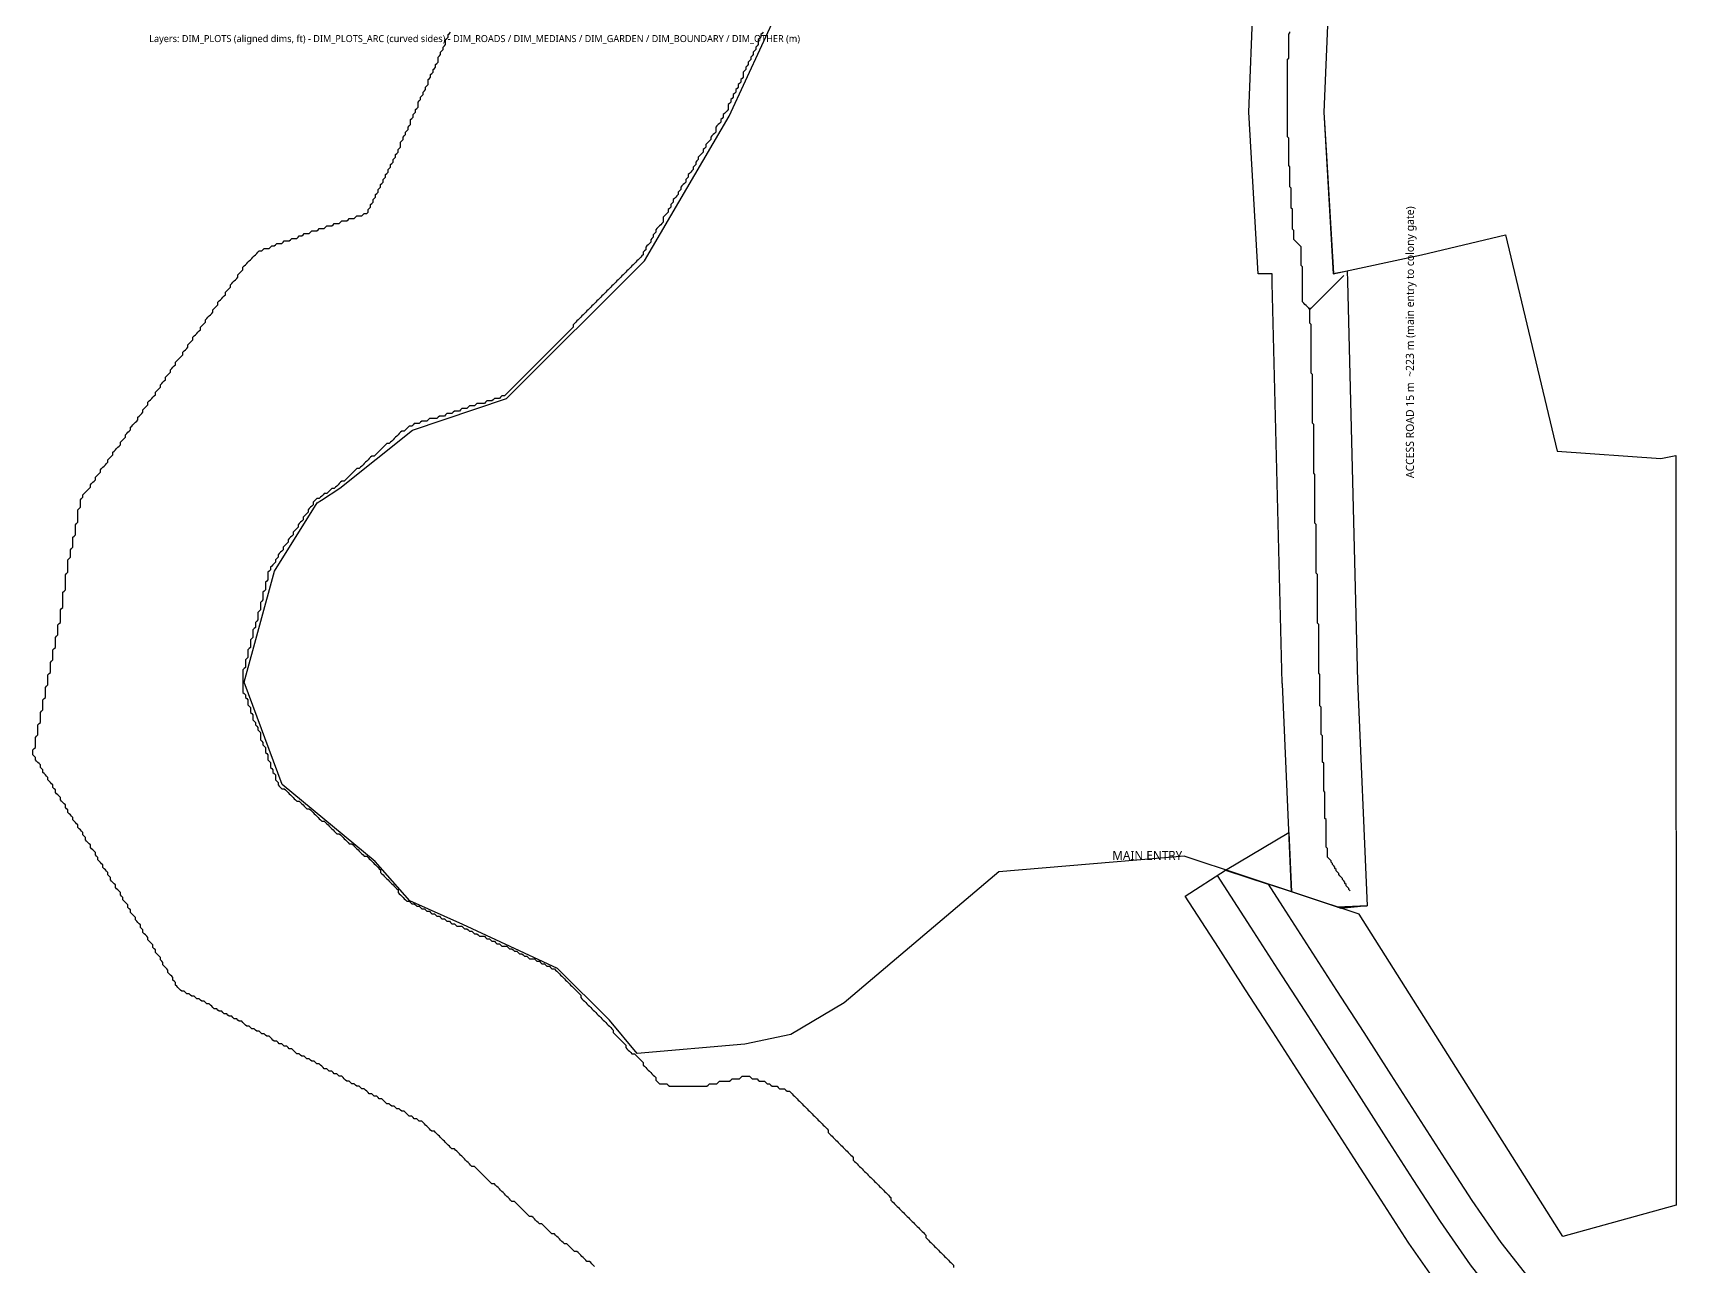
# Model space of a CAD drawing. Header units: metres. Extents: x 77 to 647, y -942 to -10.
# Drawn here: x 76.8 to 405.2, y -556.7 to -310.2 of the extents above; entities that cross this region are included whole.
import ezdxf
from ezdxf.enums import TextEntityAlignment as Align

# ---------------------------------------------------------------- set-up
doc = ezdxf.new("R2010")
doc.units = ezdxf.units.M
for name, color, linetype in [('ACCESS_ROAD', 8, 'Continuous'), ('APPROACH_ROAD', 8, 'Continuous'), ('ENTRY_SPLAY', 8, 'Continuous'), ('NOTES', 7, 'Continuous'), ('RESORT', 42, 'Continuous'), ('ROAD_CENTRELINE', 9, 'Continuous'), ('ROAD_TEXT', 7, 'Continuous'), ('STREAM', 5, 'Continuous')]:
    doc.layers.add(name, color=color, linetype=linetype)
doc.styles.add('OpenSans', font='OpenSans-Regular.ttf')

msp = doc.modelspace()

# ---------------------------------------------------------------- linework, layer by layer
at = {"layer": 'ACCESS_ROAD'}
msp.add_lwpolyline([(335.73, -303.96), (334.81, -325.98), (335.315, -334.753), (336.7, -358.294), (339.477, -357.698), (339.499, -359.868), (341.496, -439.74), (343.493, -484.667), (337.531, -484.932), (328.354, -481.891), (326.507, -440.333), (326.502, -440.187), (324.502, -360.187), (324.502, -360.187), (324.5, -360.077), (324.482, -358.3), (321.7, -358.3), (319.8, -326), (320.7, -304)], dxfattribs=at)
at = {"layer": 'APPROACH_ROAD'}
msp.add_lwpolyline([(357.844, -560.799), (351.8, -552.124), (351.645, -551.893), (346.232, -543.484), (340.818, -535.074), (335.405, -526.664), (329.991, -518.254), (324.577, -509.844), (319.164, -501.435), (313.75, -493.025), (307.112, -482.712), (315.174, -477.522), (323.658, -480.334), (326.531, -484.797), (331.945, -493.207), (337.358, -501.617), (337.358, -501.617), (342.772, -510.027), (348.185, -518.437), (353.599, -526.846), (359.013, -535.256), (364.351, -543.549), (370.2, -551.945), (376.305, -559.785)], dxfattribs=at)
at = {"layer": 'ENTRY_SPLAY'}
for points in [[(315.174, -477.522), (327.826, -470), (328.354, -481.891), (315.174, -477.522)], [(338.29, -485.183), (337.531, -484.932), (343.493, -484.667), (338.29, -485.183)]]:
    msp.add_lwpolyline(points, close=True, dxfattribs=at)
at = {"layer": 'RESORT'}
msp.add_lwpolyline([(335.73, -303.96), (334.81, -325.98), (336.67, -358.3), (354.35, -354.51), (371.09, -350.54), (381.41, -393.75), (402.15, -395.22), (405.14, -394.62), (405.22, -544.52), (382.54, -550.79), (341.84, -486.36), (306.87, -474.77), (269.83, -477.85), (238.95, -504.08), (228.26, -510.4), (219.08, -512.33), (197.55, -514.21), (192, -507.53), (181.61, -497.21), (162.72, -488.41), (152.07, -483.7), (145.18, -475.79), (126.55, -460.41), (119.01, -439.97), (125.07, -417.78), (133.6, -404.13), (134.46, -403.57), (134.47, -403.57), (138.14, -401.17), (138.14, -401.17), (152.63, -389.56), (171.45, -383.25), (199.04, -355.71), (215.94, -326.8), (228.99, -298.46)], dxfattribs=at)
at = {"layer": 'ROAD_CENTRELINE'}
for points in [[(331.78, -365.182), (331.53, -364.932), (331.28, -364.682), (331.03, -364.432), (330.78, -364.182), (330.53, -363.932), (330.53, -363.682), (330.53, -363.432), (330.53, -363.182), (330.53, -362.932), (330.53, -362.682), (330.53, -362.432), (330.53, -362.182), (330.53, -361.932), (330.53, -361.682), (330.53, -361.432), (330.53, -361.182), (330.53, -360.932), (330.53, -360.682), (330.53, -360.432), (330.53, -360.182), (330.53, -359.932), (330.53, -359.682), (330.53, -359.432), (330.53, -359.182), (330.53, -358.932), (330.53, -358.682), (330.53, -358.432), (330.53, -358.182), (330.53, -357.932), (330.53, -357.682), (330.53, -357.432), (330.53, -357.182), (330.53, -356.932), (330.28, -356.682), (330.28, -356.432), (330.28, -356.182), (330.28, -355.932), (330.28, -355.682), (330.28, -355.432), (330.28, -355.182), (330.28, -354.932), (330.28, -354.682), (330.28, -354.432), (330.28, -354.182), (330.28, -353.932), (330.28, -353.682), (330.28, -353.432), (330.28, -353.182), (330.28, -352.932), (330.03, -352.682), (329.78, -352.432), (329.53, -352.182), (329.28, -351.932), (329.03, -351.682), (328.78, -351.432), (328.78, -351.182), (328.78, -350.932), (328.78, -350.682), (328.78, -350.432), (328.78, -350.182), (328.78, -349.932), (328.78, -349.682), (328.53, -349.432), (328.53, -349.182), (328.53, -348.932), (328.53, -348.682), (328.53, -348.432), (328.53, -348.182), (328.53, -347.932), (328.53, -347.682), (328.53, -347.432), (328.53, -347.182), (328.53, -346.932), (328.53, -346.682), (328.53, -346.432), (328.53, -346.182), (328.53, -345.932), (328.53, -345.682), (328.53, -345.432), (328.28, -345.182), (328.28, -344.932), (328.28, -344.682), (328.28, -344.432), (328.28, -344.182), (328.28, -343.932), (328.28, -343.682), (328.28, -343.432), (328.28, -343.182), (328.28, -342.932), (328.28, -342.682), (328.28, -342.432), (328.28, -342.182), (328.28, -341.932), (328.28, -341.682), (328.28, -341.432), (328.28, -341.182), (328.03, -340.932), (328.03, -340.682), (328.03, -340.432), (328.03, -340.182), (328.03, -339.932), (328.03, -339.682), (328.03, -339.432), (328.03, -339.182), (328.03, -338.932), (328.03, -338.682), (328.03, -338.432), (328.03, -338.182), (328.03, -337.932), (328.03, -337.682), (328.03, -337.432), (328.03, -337.182), (328.03, -336.932), (327.78, -336.682), (327.78, -336.432), (327.78, -336.182), (327.78, -335.932), (327.78, -335.682), (327.78, -335.432), (327.78, -335.182), (327.78, -334.932), (327.78, -334.682), (327.78, -334.432), (327.78, -334.182), (327.78, -333.932), (327.78, -333.682), (327.78, -333.432), (327.78, -333.182), (327.78, -332.932), (327.78, -332.682), (327.78, -332.432), (327.78, -332.182), (327.78, -331.932), (327.78, -331.682), (327.78, -331.432), (327.78, -331.182), (327.53, -330.932), (327.53, -330.682), (327.53, -330.432), (327.53, -330.182), (327.53, -329.932), (327.53, -329.682), (327.53, -329.432), (327.53, -329.182), (327.53, -328.932), (327.53, -328.682), (327.53, -328.432), (327.53, -328.182), (327.53, -327.932), (327.53, -327.682), (327.53, -327.432), (327.53, -327.182), (327.53, -326.932), (327.53, -326.682), (327.53, -326.432), (327.53, -326.182), (327.53, -325.932), (327.53, -325.682), (327.53, -325.432), (327.53, -325.182), (327.53, -324.932), (327.53, -324.682), (327.53, -324.432), (327.53, -324.182), (327.53, -323.932), (327.53, -323.682), (327.53, -323.432), (327.53, -323.182), (327.53, -322.932), (327.53, -322.682), (327.53, -322.432), (327.53, -322.182), (327.53, -321.932), (327.53, -321.682), (327.53, -321.432), (327.53, -321.182), (327.53, -320.932), (327.53, -320.682), (327.53, -320.432), (327.53, -320.182), (327.53, -319.932), (327.53, -319.682), (327.53, -319.432), (327.53, -319.182), (327.53, -318.932), (327.53, -318.682), (327.53, -318.432), (327.53, -318.182), (327.53, -317.932), (327.53, -317.682), (327.53, -317.432), (327.53, -317.182), (327.53, -316.932), (327.53, -316.682), (327.53, -316.432), (327.53, -316.182), (327.53, -315.932), (327.53, -315.682), (327.53, -315.432), (327.78, -315.182), (327.78, -314.932), (327.78, -314.682), (327.78, -314.432), (327.78, -314.182), (327.78, -313.932), (327.78, -313.682), (327.78, -313.432), (327.78, -313.182), (327.78, -312.932), (327.78, -312.682), (327.78, -312.432), (327.78, -312.182), (327.78, -311.932), (327.78, -311.682), (327.78, -311.432), (327.78, -311.182), (327.78, -310.932), (327.78, -310.682), (327.78, -310.432), (328.03, -310.182), (328.03, -309.932)], [(332.28, -365.182), (332.53, -364.932), (332.78, -364.682), (333.03, -364.432), (333.28, -364.182), (333.53, -363.932), (333.78, -363.682), (334.03, -363.432), (334.28, -363.182), (334.53, -362.932), (334.78, -362.682), (335.03, -362.432), (335.28, -362.182), (335.53, -361.932), (335.78, -361.682), (336.03, -361.432), (336.28, -361.182), (336.53, -360.932), (336.78, -360.682), (337.03, -360.432), (337.28, -360.182), (337.53, -359.932), (337.78, -359.682), (338.03, -359.432), (338.28, -359.182), (338.53, -358.932), (338.78, -358.682)], [(332.03, -365.432), (331.78, -365.182)], [(331.78, -365.182), (332.03, -365.182)], [(332.03, -365.432), (332.03, -365.182)], [(332.03, -365.432), (332.28, -365.182)], [(332.03, -365.182), (332.28, -365.182)], [(340.03, -481.682), (339.78, -481.432), (339.78, -481.182), (339.53, -480.932), (339.28, -480.682), (339.28, -480.432), (339.03, -480.182), (339.03, -479.932), (338.78, -479.682), (338.53, -479.432), (338.53, -479.182), (338.28, -478.932), (338.03, -478.682), (337.78, -478.432), (337.78, -478.182), (337.53, -477.932), (337.28, -477.682), (337.28, -477.432), (337.03, -477.182), (337.03, -476.932), (336.78, -476.682), (336.53, -476.432), (336.53, -476.182), (336.28, -475.932), (336.28, -475.682), (336.03, -475.432), (335.78, -475.182), (335.53, -474.932), (335.53, -474.682), (335.53, -474.432), (335.53, -474.182), (335.53, -473.932), (335.53, -473.682), (335.53, -473.432), (335.53, -473.182), (335.28, -472.932), (335.28, -472.682), (335.28, -472.432), (335.28, -472.182), (335.28, -471.932), (335.28, -471.682), (335.28, -471.432), (335.28, -471.182), (335.28, -470.932), (335.28, -470.682), (335.28, -470.432), (335.28, -470.182), (335.28, -469.932), (335.28, -469.682), (335.28, -469.432), (335.28, -469.182), (335.28, -468.932), (335.28, -468.682), (335.28, -468.432), (335.28, -468.182), (335.28, -467.932), (335.28, -467.682), (335.28, -467.432), (335.03, -467.182), (335.03, -466.932), (335.03, -466.682), (335.03, -466.432), (335.03, -466.182), (335.03, -465.932), (335.03, -465.682), (335.03, -465.432), (335.03, -465.182), (335.03, -464.932), (335.03, -464.682), (335.03, -464.432), (335.03, -464.182), (335.03, -463.932), (335.03, -463.682), (335.03, -463.432), (335.03, -463.182), (335.03, -462.932), (335.03, -462.682), (335.03, -462.432), (335.03, -462.182), (335.03, -461.932), (334.78, -461.682), (334.78, -461.432), (334.78, -461.182), (334.78, -460.932), (334.78, -460.682), (334.78, -460.432), (334.78, -460.182), (334.78, -459.932), (334.78, -459.682), (334.78, -459.432), (334.78, -459.182), (334.78, -458.932), (334.78, -458.682), (334.78, -458.432), (334.78, -458.182), (334.78, -457.932), (334.78, -457.682), (334.78, -457.432), (334.78, -457.182), (334.78, -456.932), (334.78, -456.682), (334.78, -456.432), (334.78, -456.182), (334.53, -455.932), (334.53, -455.682), (334.53, -455.432), (334.53, -455.182), (334.53, -454.932), (334.53, -454.682), (334.53, -454.432), (334.53, -454.182), (334.53, -453.932), (334.53, -453.682), (334.53, -453.432), (334.53, -453.182), (334.53, -452.932), (334.53, -452.682), (334.53, -452.432), (334.53, -452.182), (334.53, -451.932), (334.53, -451.682), (334.53, -451.432), (334.53, -451.182), (334.53, -450.932), (334.53, -450.682), (334.28, -450.432), (334.28, -450.182), (334.28, -449.932), (334.28, -449.682), (334.28, -449.432), (334.28, -449.182), (334.28, -448.932), (334.28, -448.682), (334.28, -448.432), (334.28, -448.182), (334.28, -447.932), (334.28, -447.682), (334.28, -447.432), (334.28, -447.182), (334.28, -446.932), (334.28, -446.682), (334.28, -446.432), (334.28, -446.182), (334.28, -445.932), (334.28, -445.682), (334.28, -445.432), (334.28, -445.182), (334.28, -444.932), (334.03, -444.682), (334.03, -444.432), (334.03, -444.182), (334.03, -443.932), (334.03, -443.682), (334.03, -443.432), (334.03, -443.182), (334.03, -442.932), (334.03, -442.682), (334.03, -442.432), (334.03, -442.182), (334.03, -441.932), (334.03, -441.682), (334.03, -441.432), (334.03, -441.182), (334.03, -440.932), (334.03, -440.682), (334.03, -440.432), (334.03, -440.182), (334.03, -439.932), (334.03, -439.682), (334.03, -439.432), (334.03, -439.182), (334.03, -438.932), (334.03, -438.682), (334.03, -438.432), (333.78, -438.182), (333.78, -437.932), (333.78, -437.682), (333.78, -437.432), (333.78, -437.182), (333.78, -436.932), (333.78, -436.682), (333.78, -436.432), (333.78, -436.182), (333.78, -435.932), (333.78, -435.682), (333.78, -435.432), (333.78, -435.182), (333.78, -434.932), (333.78, -434.682), (333.78, -434.432), (333.78, -434.182), (333.78, -433.932), (333.78, -433.682), (333.78, -433.432), (333.78, -433.182), (333.78, -432.932), (333.78, -432.682), (333.78, -432.432), (333.78, -432.182), (333.78, -431.932), (333.78, -431.682), (333.78, -431.432), (333.78, -431.182), (333.78, -430.932), (333.78, -430.682), (333.78, -430.432), (333.78, -430.182), (333.78, -429.932), (333.78, -429.682), (333.78, -429.432), (333.78, -429.182), (333.78, -428.932), (333.78, -428.682), (333.78, -428.432), (333.53, -428.182), (333.53, -427.932), (333.53, -427.682), (333.53, -427.432), (333.53, -427.182), (333.53, -426.932), (333.53, -426.682), (333.53, -426.432), (333.53, -426.182), (333.53, -425.932), (333.53, -425.682), (333.53, -425.432), (333.53, -425.182), (333.53, -424.932), (333.53, -424.682), (333.53, -424.432), (333.53, -424.182), (333.53, -423.932), (333.53, -423.682), (333.53, -423.432), (333.53, -423.182), (333.53, -422.932), (333.53, -422.682), (333.53, -422.432), (333.53, -422.182), (333.53, -421.932), (333.53, -421.682), (333.53, -421.432), (333.53, -421.182), (333.53, -420.932), (333.53, -420.682), (333.53, -420.432), (333.53, -420.182), (333.53, -419.932), (333.53, -419.682), (333.53, -419.432), (333.53, -419.182), (333.53, -418.932), (333.53, -418.682), (333.53, -418.432), (333.28, -418.182), (333.28, -417.932), (333.28, -417.682), (333.28, -417.432), (333.28, -417.182), (333.28, -416.932), (333.28, -416.682), (333.28, -416.432), (333.28, -416.182), (333.28, -415.932), (333.28, -415.682), (333.28, -415.432), (333.28, -415.182), (333.28, -414.932), (333.28, -414.682), (333.28, -414.432), (333.28, -414.182), (333.28, -413.932), (333.28, -413.682), (333.28, -413.432), (333.28, -413.182), (333.28, -412.932), (333.28, -412.682), (333.28, -412.432), (333.28, -412.182), (333.28, -411.932), (333.28, -411.682), (333.28, -411.432), (333.28, -411.182), (333.28, -410.932), (333.28, -410.682), (333.28, -410.432), (333.28, -410.182), (333.28, -409.932), (333.28, -409.682), (333.28, -409.432), (333.28, -409.182), (333.28, -408.932), (333.28, -408.682), (333.28, -408.432), (333.03, -408.182), (333.03, -407.932), (333.03, -407.682), (333.03, -407.432), (333.03, -407.182), (333.03, -406.932), (333.03, -406.682), (333.03, -406.432), (333.03, -406.182), (333.03, -405.932), (333.03, -405.682), (333.03, -405.432), (333.03, -405.182), (333.03, -404.932), (333.03, -404.682), (333.03, -404.432), (333.03, -404.182), (333.03, -403.932), (333.03, -403.682), (333.03, -403.432), (333.03, -403.182), (333.03, -402.932), (333.03, -402.682), (333.03, -402.432), (333.03, -402.182), (333.03, -401.932), (333.03, -401.682), (333.03, -401.432), (333.03, -401.182), (333.03, -400.932), (333.03, -400.682), (333.03, -400.432), (333.03, -400.182), (333.03, -399.932), (333.03, -399.682), (333.03, -399.432), (333.03, -399.182), (333.03, -398.932), (333.03, -398.682), (333.03, -398.432), (332.78, -398.182), (332.78, -397.932), (332.78, -397.682), (332.78, -397.432), (332.78, -397.182), (332.78, -396.932), (332.78, -396.682), (332.78, -396.432), (332.78, -396.182), (332.78, -395.932), (332.78, -395.682), (332.78, -395.432), (332.78, -395.182), (332.78, -394.932), (332.78, -394.682), (332.78, -394.432), (332.78, -394.182), (332.78, -393.932), (332.78, -393.682), (332.78, -393.432), (332.78, -393.182), (332.78, -392.932), (332.78, -392.682), (332.78, -392.432), (332.78, -392.182), (332.78, -391.932), (332.78, -391.682), (332.78, -391.432), (332.78, -391.182), (332.78, -390.932), (332.78, -390.682), (332.78, -390.432), (332.78, -390.182), (332.78, -389.932), (332.78, -389.682), (332.78, -389.432), (332.78, -389.182), (332.78, -388.932), (332.78, -388.682), (332.78, -388.432), (332.53, -388.182), (332.53, -387.932), (332.53, -387.682), (332.53, -387.432), (332.53, -387.182), (332.53, -386.932), (332.53, -386.682), (332.53, -386.432), (332.53, -386.182), (332.53, -385.932), (332.53, -385.682), (332.53, -385.432), (332.53, -385.182), (332.53, -384.932), (332.53, -384.682), (332.53, -384.432), (332.53, -384.182), (332.53, -383.932), (332.53, -383.682), (332.53, -383.432), (332.53, -383.182), (332.53, -382.932), (332.53, -382.682), (332.53, -382.432), (332.53, -382.182), (332.53, -381.932), (332.53, -381.682), (332.53, -381.432), (332.53, -381.182), (332.53, -380.932), (332.53, -380.682), (332.53, -380.432), (332.53, -380.182), (332.53, -379.932), (332.53, -379.682), (332.53, -379.432), (332.53, -379.182), (332.53, -378.932), (332.53, -378.682), (332.53, -378.432), (332.28, -378.182), (332.28, -377.932), (332.28, -377.682), (332.28, -377.432), (332.28, -377.182), (332.28, -376.932), (332.28, -376.682), (332.28, -376.432), (332.28, -376.182), (332.28, -375.932), (332.28, -375.682), (332.28, -375.432), (332.28, -375.182), (332.28, -374.932), (332.28, -374.682), (332.28, -374.432), (332.28, -374.182), (332.28, -373.932), (332.28, -373.682), (332.28, -373.432), (332.28, -373.182), (332.28, -372.932), (332.28, -372.682), (332.28, -372.432), (332.28, -372.182), (332.28, -371.932), (332.28, -371.682), (332.28, -371.432), (332.28, -371.182), (332.28, -370.932), (332.28, -370.682), (332.28, -370.432), (332.28, -370.182), (332.28, -369.932), (332.28, -369.682), (332.28, -369.432), (332.28, -369.182), (332.28, -368.932), (332.28, -368.682), (332.28, -368.432), (332.03, -368.182), (332.03, -367.932), (332.03, -367.682), (332.03, -367.432), (332.03, -367.182), (332.03, -366.932), (332.03, -366.682), (332.03, -366.432), (332.03, -366.182), (332.03, -365.932), (332.03, -365.682), (332.03, -365.432)], [(313.502, -478.599), (320.141, -488.911), (325.554, -497.321), (330.968, -505.731), (336.381, -514.14), (341.795, -522.55), (347.209, -530.96), (352.622, -539.37), (358.036, -547.78), (364.08, -556.455), (370.308, -564.454)]]:
    msp.add_lwpolyline(points, dxfattribs=at)
at = {"layer": 'STREAM'}
for points in [[(189, -556.75), (188.75, -556.5), (188.5, -556.25), (188.25, -556), (188, -555.75), (187.5, -555.75), (187.25, -555.5), (187, -555.25), (186.75, -555), (186.5, -554.75), (186.25, -554.5), (186, -554.25), (185.75, -554), (185.5, -553.75), (185, -553.75), (184.75, -553.5), (184.5, -553.25), (184.25, -553), (184, -552.75), (183.75, -552.5), (183.5, -552.25), (183, -552.25), (182.75, -552), (182.5, -551.75), (182.25, -551.5), (182, -551.25), (181.75, -551), (181.5, -550.75), (181.25, -550.5), (181, -550.25), (180.5, -550.25), (180.25, -550), (180, -549.75), (179.75, -549.5), (179.5, -549.25), (179.25, -549), (179, -548.75), (178.75, -548.5), (178.5, -548.25), (178, -548.25), (177.75, -548), (177.5, -547.75), (177.25, -547.5), (177, -547.25), (176.75, -547), (176.5, -546.75), (176, -546.75), (175.75, -546.5), (175.5, -546.25), (175.25, -546), (175, -545.75), (174.75, -545.5), (174.5, -545.25), (174.25, -545), (174, -544.75), (173.75, -544.5), (173.5, -544.25), (173.25, -544), (173, -543.75), (172.5, -543.75), (172.25, -543.5), (172, -543.25), (171.75, -543), (171.5, -542.75), (171.25, -542.5), (171, -542.25), (170.75, -542), (170.5, -541.75), (170.25, -541.5), (170, -541.25), (169.75, -541), (169.5, -540.75), (169.25, -540.5), (169, -540.25), (168.5, -540.25), (168.25, -540), (168, -539.75), (167.75, -539.5), (167.5, -539.25), (167.25, -539), (167, -538.75), (166.75, -538.5), (166.5, -538.25), (166.25, -538), (166, -537.75), (165.75, -537.5), (165.5, -537.25), (165.25, -537), (165, -536.75), (164.5, -536.75), (164.25, -536.5), (164, -536.25), (163.75, -536), (163.5, -535.75), (163.25, -535.5), (163, -535.25), (162.75, -535), (162.5, -534.75), (162.25, -534.5), (162, -534.25), (161.75, -534), (161.5, -533.75), (161.25, -533.5), (161, -533.25), (160.5, -533.25), (160.25, -533), (160, -532.75), (159.75, -532.5), (159.5, -532.25), (159.25, -532), (159, -531.75), (158.75, -531.5), (158.5, -531.25), (158.25, -531), (158, -530.75), (157.75, -530.5), (157.5, -530.25), (157.25, -530), (157, -529.75), (156.5, -529.75), (156.25, -529.5), (156, -529.25), (155.75, -529), (155.5, -528.75), (155.25, -528.5), (155, -528.25), (154.75, -528), (154.5, -527.75), (154, -527.75), (153.75, -527.5), (153.5, -527.25), (153, -527.25), (152.75, -527), (152.5, -526.75), (152, -526.75), (151.75, -526.5), (151.5, -526.25), (151.25, -526), (151, -525.75), (150.5, -525.75), (150.25, -525.5), (150, -525.25), (149.5, -525.25), (149.25, -525), (149, -524.75), (148.5, -524.75), (148.25, -524.5), (148, -524.25), (147.5, -524.25), (147.25, -524), (147, -523.75), (146.75, -523.5), (146.5, -523.25), (146, -523.25), (145.75, -523), (145.5, -522.75), (145, -522.75), (144.75, -522.5), (144.5, -522.25), (144, -522.25), (143.75, -522), (143.5, -521.75), (143.25, -521.5), (143, -521.25), (142.5, -521.25), (142.25, -521), (142, -520.75), (141.5, -520.75), (141.25, -520.5), (141, -520.25), (140.5, -520.25), (140.25, -520), (140, -519.75), (139.5, -519.75), (139.25, -519.5), (139, -519.25), (138.75, -519), (138.5, -518.75), (138, -518.75), (137.75, -518.5), (137.5, -518.25), (137, -518.25), (136.75, -518), (136.5, -517.75), (136, -517.75), (135.75, -517.5), (135.5, -517.25), (135, -517.25), (134.75, -517), (134.5, -516.75), (134.25, -516.5), (134, -516.25), (133.5, -516.25), (133.25, -516), (133, -515.75), (132.5, -515.75), (132.25, -515.5), (132, -515.25), (131.5, -515.25), (131.25, -515), (131, -514.75), (130.5, -514.75), (130.25, -514.5), (130, -514.25), (129.5, -514.25), (129.25, -514), (129, -513.75), (128.75, -513.5), (128.5, -513.25), (128, -513.25), (127.75, -513), (127.5, -512.75), (127, -512.75), (126.75, -512.5), (126.5, -512.25), (126, -512.25), (125.75, -512), (125.5, -511.75), (125, -511.75), (124.75, -511.5), (124.5, -511.25), (124.25, -511), (124, -510.75), (123.5, -510.75), (123.25, -510.5), (123, -510.25), (122.5, -510.25), (122.25, -510), (122, -509.75), (121.5, -509.75), (121.25, -509.5), (121, -509.25), (120.5, -509.25), (120.25, -509), (120, -508.75), (119.5, -508.75), (119.25, -508.5), (119, -508.25), (118.75, -508), (118.5, -507.75), (118, -507.75), (117.75, -507.5), (117.5, -507.25), (117, -507.25), (116.75, -507), (116.5, -506.75), (116, -506.75), (115.75, -506.5), (115.5, -506.25), (115, -506.25), (114.75, -506), (114.5, -505.75), (114, -505.75), (113.75, -505.5), (113.5, -505.25), (113, -505.25), (112.75, -505), (112.5, -504.75), (112.25, -504.5), (112, -504.25), (111.5, -504.25), (111.25, -504), (111, -503.75), (110.5, -503.75), (110.25, -503.5), (110, -503.25), (109.5, -503.25), (109.25, -503), (109, -502.75), (108.5, -502.75), (108.25, -502.5), (108, -502.25), (107.5, -502.25), (107.25, -502), (107, -501.75), (106.5, -501.75), (106.25, -501.5), (106, -501.25), (105.75, -501), (105.5, -500.75), (105.25, -500.5), (105.25, -500), (105, -499.75), (104.75, -499.5), (104.75, -499), (104.5, -498.75), (104.25, -498.5), (104, -498.25), (103.75, -498), (103.75, -497.5), (103.5, -497.25), (103.25, -497), (103, -496.75), (102.75, -496.5), (102.75, -496), (102.5, -495.75), (102.25, -495.5), (102.25, -495), (102, -494.75), (101.75, -494.5), (101.5, -494.25), (101.25, -494), (101.25, -493.5), (101, -493.25), (100.75, -493), (100.75, -492.5), (100.5, -492.25), (100.25, -492), (100, -491.75), (99.75, -491.5), (99.75, -491), (99.5, -490.75), (99.25, -490.5), (99, -490.25), (98.75, -490), (98.75, -489.5), (98.5, -489.25), (98.25, -489), (98.25, -488.5), (98, -488.25), (97.75, -488), (97.5, -487.75), (97.25, -487.5), (97.25, -487), (97, -486.75), (96.75, -486.5), (96.5, -486.25), (96.25, -486), (96.25, -485.5), (96, -485.25), (95.75, -485), (95.75, -484.5), (95.5, -484.25), (95.25, -484), (95, -483.75), (94.75, -483.5), (94.75, -483), (94.5, -482.75), (94.25, -482.5), (94.25, -482), (94, -481.75), (93.75, -481.5), (93.5, -481.25), (93.25, -481), (93.25, -480.5), (93, -480.25), (92.75, -480), (92.5, -479.75), (92.25, -479.5), (92.25, -479), (92, -478.75), (91.75, -478.5), (91.75, -478), (91.5, -477.75), (91.25, -477.5), (91, -477.25), (90.75, -477), (90.75, -476.5), (90.5, -476.25), (90.25, -476), (90, -475.75), (89.75, -475.5), (89.75, -475), (89.5, -474.75), (89.25, -474.5), (89.25, -474), (89, -473.75), (88.75, -473.5), (88.5, -473.25), (88.25, -473), (88.25, -472.5), (88, -472.25), (87.75, -472), (87.5, -471.75), (87.25, -471.5), (87.25, -471), (87, -470.75), (86.75, -470.5), (86.75, -470), (86.5, -469.75), (86.25, -469.5), (86, -469.25), (85.75, -469), (85.75, -468.5), (85.5, -468.25), (85.25, -468), (85, -467.75), (84.75, -467.5), (84.75, -467), (84.5, -466.75), (84.25, -466.5), (84, -466.25), (83.75, -466), (83.75, -465.5), (83.5, -465.25), (83.25, -465), (83.25, -464.5), (83, -464.25), (82.75, -464), (82.5, -463.75), (82.25, -463.5), (82.25, -463), (82, -462.75), (81.75, -462.5), (81.5, -462.25), (81.25, -462), (81.25, -461.5), (81, -461.25), (80.75, -461), (80.75, -460.5), (80.5, -460.25), (80.25, -460), (80, -459.75), (79.75, -459.5), (79.75, -459), (79.5, -458.75), (79.25, -458.5), (79, -458.25), (78.75, -458), (78.75, -457.5), (78.5, -457.25), (78.25, -457), (78.25, -456.5), (78, -456.25), (77.75, -456), (77.5, -455.75), (77.25, -455.5), (77.25, -455), (77, -454.75), (76.75, -454.5), (76.75, -454), (76.75, -453.5), (77, -453.25), (77.25, -453), (77.25, -452.5), (77.25, -452), (77.25, -451.5), (77.25, -451), (77.5, -450.75), (77.75, -450.5), (77.75, -450), (77.75, -449.5), (77.75, -449), (77.75, -448.5), (78, -448.25), (78.25, -448), (78.25, -447.5), (78.25, -447), (78.25, -446.5), (78.25, -446), (78.5, -445.75), (78.75, -445.5), (78.75, -445), (78.75, -444.5), (78.75, -444), (78.75, -443.5), (79, -443.25), (79.25, -443), (79.25, -442.5), (79.25, -442), (79.25, -441.5), (79.25, -441), (79.5, -440.75), (79.75, -440.5), (79.75, -440), (79.75, -439.5), (79.75, -439), (79.75, -438.5), (80, -438.25), (80.25, -438), (80.25, -437.5), (80.25, -437), (80.25, -436.5), (80.25, -436), (80.5, -435.75), (80.75, -435.5), (80.75, -435), (80.75, -434.5), (80.75, -434), (80.75, -433.5), (81, -433.25), (81.25, -433), (81.25, -432.5), (81.25, -432), (81.25, -431.5), (81.25, -431), (81.5, -430.75), (81.75, -430.5), (81.75, -430), (81.75, -429.5), (81.75, -429), (81.75, -428.5), (82, -428.25), (82.25, -428), (82.25, -427.5), (82.25, -427), (82.25, -426.5), (82.25, -426), (82.25, -425.5), (82.5, -425.25), (82.75, -425), (82.75, -424.5), (82.75, -424), (82.75, -423.5), (82.75, -423), (82.75, -422.5), (82.75, -422), (83, -421.75), (83.25, -421.5), (83.25, -421), (83.25, -420.5), (83.25, -420), (83.25, -419.5), (83.25, -419), (83.25, -418.5), (83.5, -418.25), (83.75, -418), (83.75, -417.5), (83.75, -417), (83.75, -416.5), (83.75, -416), (83.75, -415.5), (84, -415.25), (84.25, -415), (84.25, -414.5), (84.25, -414), (84.25, -413.5), (84.5, -413.25), (84.75, -413), (84.75, -412.5), (84.75, -412), (84.75, -411.5), (84.75, -411), (85, -410.75), (85.25, -410.5), (85.25, -410), (85.25, -409.5), (85.25, -409), (85.25, -408.5), (85.5, -408.25), (85.75, -408), (85.75, -407.5), (85.75, -407), (85.75, -406.5), (85.75, -406), (85.75, -405.5), (86, -405.25), (86.25, -405), (86.25, -404.5), (86.25, -404), (86.25, -403.5), (86.5, -403.25), (86.75, -403), (86.75, -402.5), (87, -402.25), (87.25, -402), (87.5, -401.75), (87.75, -401.5), (88, -401.25), (88.25, -401), (88.25, -400.5), (88.5, -400.25), (88.75, -400), (89, -399.75), (89.25, -399.5), (89.25, -399), (89.5, -398.75), (89.75, -398.5), (90, -398.25), (90.25, -398), (90.25, -397.5), (90.5, -397.25), (90.75, -397), (91, -396.75), (91.25, -396.5), (91.5, -396.25), (91.75, -396), (91.75, -395.5), (92, -395.25), (92.25, -395), (92.5, -394.75), (92.75, -394.5), (92.75, -394), (93, -393.75), (93.25, -393.5), (93.5, -393.25), (93.75, -393), (94, -392.75), (94.25, -392.5), (94.25, -392), (94.5, -391.75), (94.75, -391.5), (95, -391.25), (95.25, -391), (95.25, -390.5), (95.5, -390.25), (95.75, -390), (96, -389.75), (96.25, -389.5), (96.25, -389), (96.5, -388.75), (96.75, -388.5), (97, -388.25), (97.25, -388), (97.5, -387.75), (97.75, -387.5), (97.75, -387), (98, -386.75), (98.25, -386.5), (98.5, -386.25), (98.75, -386), (98.75, -385.5), (99, -385.25), (99.25, -385), (99.5, -384.75), (99.75, -384.5), (99.75, -384), (100, -383.75), (100.25, -383.5), (100.5, -383.25), (100.75, -383), (101, -382.75), (101.25, -382.5), (101.25, -382), (101.5, -381.75), (101.75, -381.5), (102, -381.25), (102.25, -381), (102.25, -380.5), (102.5, -380.25), (102.75, -380), (103, -379.75), (103.25, -379.5), (103.25, -379), (103.5, -378.75), (103.75, -378.5), (104, -378.25), (104.25, -378), (104.25, -377.5), (104.5, -377.25), (104.75, -377), (105, -376.75), (105.25, -376.5), (105.25, -376), (105.5, -375.75), (105.75, -375.5), (106, -375.25), (106.25, -375), (106.5, -374.75), (106.75, -374.5), (106.75, -374), (107, -373.75), (107.25, -373.5), (107.5, -373.25), (107.75, -373), (107.75, -372.5), (108, -372.25), (108.25, -372), (108.5, -371.75), (108.75, -371.5), (108.75, -371), (109, -370.75), (109.25, -370.5), (109.5, -370.25), (109.75, -370), (110, -369.75), (110.25, -369.5), (110.25, -369), (110.5, -368.75), (110.75, -368.5), (111, -368.25), (111.25, -368), (111.25, -367.5), (111.5, -367.25), (111.75, -367), (112, -366.75), (112.25, -366.5), (112.5, -366.25), (112.75, -366), (112.75, -365.5), (113, -365.25), (113.25, -365), (113.5, -364.75), (113.75, -364.5), (113.75, -364), (114, -363.75), (114.25, -363.5), (114.5, -363.25), (114.75, -363), (115, -362.75), (115.25, -362.5), (115.25, -362), (115.5, -361.75), (115.75, -361.5), (116, -361.25), (116.25, -361), (116.25, -360.5), (116.5, -360.25), (116.75, -360), (117, -359.75), (117.25, -359.5), (117.5, -359.25), (117.75, -359), (117.75, -358.5), (118, -358.25), (118.25, -358), (118.5, -357.75), (118.75, -357.5), (118.75, -357), (119, -356.75), (119.25, -356.5), (119.5, -356.25), (119.75, -356), (120, -355.75), (120.25, -355.5), (120.5, -355.25), (120.75, -355), (121, -354.75), (121.25, -354.5), (121.5, -354.25), (121.75, -354), (122, -353.75), (122.5, -353.75), (122.75, -353.5), (123, -353.25), (123.5, -353.25), (124, -353.25), (124.25, -353), (124.5, -352.75), (125, -352.75), (125.25, -352.5), (125.5, -352.25), (126, -352.25), (126.5, -352.25), (126.75, -352), (127, -351.75), (127.5, -351.75), (128, -351.75), (128.25, -351.5), (128.5, -351.25), (129, -351.25), (129.5, -351.25), (129.75, -351), (130, -350.75), (130.5, -350.75), (130.75, -350.5), (131, -350.25), (131.5, -350.25), (132, -350.25), (132.25, -350), (132.5, -349.75), (133, -349.75), (133.5, -349.75), (133.75, -349.5), (134, -349.25), (134.5, -349.25), (135, -349.25), (135.25, -349), (135.5, -348.75), (136, -348.75), (136.5, -348.75), (136.75, -348.5), (137, -348.25), (137.5, -348.25), (138, -348.25), (138.25, -348), (138.5, -347.75), (139, -347.75), (139.5, -347.75), (139.75, -347.5), (140, -347.25), (140.5, -347.25), (141, -347.25), (141.25, -347), (141.5, -346.75), (142, -346.75), (142.5, -346.75), (142.75, -346.5), (143, -346.25), (143.5, -346.25), (143.75, -346), (143.75, -345.5), (144, -345.25), (144.25, -345), (144.25, -344.5), (144.5, -344.25), (144.75, -344), (144.75, -343.5), (145, -343.25), (145.25, -343), (145.25, -342.5), (145.5, -342.25), (145.75, -342), (145.75, -341.5), (146, -341.25), (146.25, -341), (146.25, -340.5), (146.5, -340.25), (146.75, -340), (146.75, -339.5), (147, -339.25), (147.25, -339), (147.25, -338.5), (147.5, -338.25), (147.75, -338), (147.75, -337.5), (148, -337.25), (148.25, -337), (148.25, -336.5), (148.5, -336.25), (148.75, -336), (148.75, -335.5), (149, -335.25), (149.25, -335), (149.25, -334.5), (149.5, -334.25), (149.75, -334), (149.75, -333.5), (150, -333.25), (150.25, -333), (150.25, -332.5), (150.25, -332), (150.5, -331.75), (150.75, -331.5), (150.75, -331), (151, -330.75), (151.25, -330.5), (151.25, -330), (151.5, -329.75), (151.75, -329.5), (151.75, -329), (152, -328.75), (152.25, -328.5), (152.25, -328), (152.25, -327.5), (152.5, -327.25), (152.75, -327), (152.75, -326.5), (153, -326.25), (153.25, -326), (153.25, -325.5), (153.5, -325.25), (153.75, -325), (153.75, -324.5), (153.75, -324), (154, -323.75), (154.25, -323.5), (154.25, -323), (154.5, -322.75), (154.75, -322.5), (154.75, -322), (155, -321.75), (155.25, -321.5), (155.25, -321), (155.5, -320.75), (155.75, -320.5), (155.75, -320), (155.75, -319.5), (156, -319.25), (156.25, -319), (156.25, -318.5), (156.5, -318.25), (156.75, -318), (156.75, -317.5), (157, -317.25), (157.25, -317), (157.25, -316.5), (157.5, -316.25), (157.75, -316), (157.75, -315.5), (157.75, -315), (158, -314.75), (158.25, -314.5), (158.25, -314), (158.5, -313.75), (158.75, -313.5), (158.75, -313), (159, -312.75), (159.25, -312.5), (159.25, -312), (159.25, -311.5), (159.5, -311.25), (159.75, -311), (159.75, -310.5), (160, -310.25), (160.25, -310)], [(222.75, -310), (222.5, -310.25), (222.25, -310.5), (222.25, -311), (222, -311.25), (221.75, -311.5), (221.75, -312), (221.75, -312.5), (221.5, -312.75), (221.25, -313), (221.25, -313.5), (221, -313.75), (220.75, -314), (220.75, -314.5), (220.5, -314.75), (220.25, -315), (220.25, -315.5), (220, -315.75), (219.75, -316), (219.75, -316.5), (219.5, -316.75), (219.25, -317), (219.25, -317.5), (219, -317.75), (218.75, -318), (218.75, -318.5), (218.75, -319), (218.5, -319.25), (218.25, -319.5), (218.25, -320), (218, -320.25), (217.75, -320.5), (217.75, -321), (217.5, -321.25), (217.25, -321.5), (217.25, -322), (217, -322.25), (216.75, -322.5), (216.75, -323), (216.5, -323.25), (216.25, -323.5), (216.25, -324), (216, -324.25), (215.75, -324.5), (215.75, -325), (215.75, -325.5), (215.5, -325.75), (215.25, -326), (215, -326.25), (214.75, -326.5), (214.75, -327), (214.5, -327.25), (214.25, -327.5), (214.25, -328), (214, -328.25), (213.75, -328.5), (213.5, -328.75), (213.25, -329), (213.25, -329.5), (213.25, -330), (213, -330.25), (212.75, -330.5), (212.5, -330.75), (212.25, -331), (212.25, -331.5), (212, -331.75), (211.75, -332), (211.5, -332.25), (211.25, -332.5), (211.25, -333), (211, -333.25), (210.75, -333.5), (210.75, -334), (210.5, -334.25), (210.25, -334.5), (210, -334.75), (209.75, -335), (209.75, -335.5), (209.5, -335.75), (209.25, -336), (209.25, -336.5), (209, -336.75), (208.75, -337), (208.75, -337.5), (208.5, -337.75), (208.25, -338), (208, -338.25), (207.75, -338.5), (207.75, -339), (207.5, -339.25), (207.25, -339.5), (207.25, -340), (207, -340.25), (206.75, -340.5), (206.5, -340.75), (206.25, -341), (206.25, -341.5), (206, -341.75), (205.75, -342), (205.75, -342.5), (205.5, -342.75), (205.25, -343), (205, -343.25), (204.75, -343.5), (204.75, -344), (204.5, -344.25), (204.25, -344.5), (204.25, -345), (204, -345.25), (203.75, -345.5), (203.75, -346), (203.5, -346.25), (203.25, -346.5), (203, -346.75), (202.75, -347), (202.75, -347.5), (202.75, -348), (202.5, -348.25), (202.25, -348.5), (202, -348.75), (201.75, -349), (201.5, -349.25), (201.25, -349.5), (201.25, -350), (201, -350.25), (200.75, -350.5), (200.75, -351), (200.5, -351.25), (200.25, -351.5), (200.25, -352), (200, -352.25), (199.75, -352.5), (199.5, -352.75), (199.25, -353), (199.25, -353.5), (199, -353.75), (198.75, -354), (198.75, -354.5), (198.5, -354.75), (198.25, -355), (198, -355.25), (197.75, -355.5), (197.5, -355.75), (197.25, -356), (197, -356.25), (196.75, -356.5), (196.5, -356.75), (196.25, -357), (196, -357.25), (195.75, -357.5), (195.5, -357.75), (195.25, -358), (195, -358.25), (194.75, -358.5), (194.5, -358.75), (194.25, -359), (194, -359.25), (193.75, -359.5), (193.5, -359.75), (193.25, -360), (193, -360.25), (192.75, -360.5), (192.5, -360.75), (192.25, -361), (192, -361.25), (191.75, -361.5), (191.5, -361.75), (191.25, -362), (191, -362.25), (190.75, -362.5), (190.5, -362.75), (190.25, -363), (190, -363.25), (189.75, -363.5), (189.5, -363.75), (189.25, -364), (189, -364.25), (188.75, -364.5), (188.5, -364.75), (188.25, -365), (188, -365.25), (187.75, -365.5), (187.5, -365.75), (187.25, -366), (187, -366.25), (186.75, -366.5), (186.5, -366.75), (186.25, -367), (186, -367.25), (185.75, -367.5), (185.5, -367.75), (185.25, -368), (185, -368.25), (184.75, -368.5), (184.75, -369), (184.5, -369.25), (184.25, -369.5), (184, -369.75), (183.75, -370), (183.5, -370.25), (183.25, -370.5), (183, -370.75), (182.75, -371), (182.5, -371.25), (182.25, -371.5), (182, -371.75), (181.75, -372), (181.5, -372.25), (181.25, -372.5), (181, -372.75), (180.75, -373), (180.5, -373.25), (180.25, -373.5), (180, -373.75), (179.75, -374), (179.5, -374.25), (179.25, -374.5), (179, -374.75), (178.75, -375), (178.5, -375.25), (178.25, -375.5), (178, -375.75), (177.75, -376), (177.5, -376.25), (177.25, -376.5), (177, -376.75), (176.75, -377), (176.5, -377.25), (176.25, -377.5), (176, -377.75), (175.75, -378), (175.5, -378.25), (175.25, -378.5), (175, -378.75), (174.75, -379), (174.5, -379.25), (174.25, -379.5), (174, -379.75), (173.75, -380), (173.5, -380.25), (173.25, -380.5), (173, -380.75), (172.75, -381), (172.5, -381.25), (172.25, -381.5), (172, -381.75), (171.75, -382), (171.5, -382.25), (171.25, -382.5), (171, -382.75), (170.5, -382.75), (170.25, -383), (170, -383.25), (169.5, -383.25), (169, -383.25), (168.75, -383.5), (168.5, -383.75), (168, -383.75), (167.5, -383.75), (167.25, -384), (167, -384.25), (166.5, -384.25), (166, -384.25), (165.5, -384.25), (165.25, -384.5), (165, -384.75), (164.5, -384.75), (164, -384.75), (163.75, -385), (163.5, -385.25), (163, -385.25), (162.5, -385.25), (162.25, -385.5), (162, -385.75), (161.5, -385.75), (161, -385.75), (160.75, -386), (160.5, -386.25), (160, -386.25), (159.5, -386.25), (159.25, -386.5), (159, -386.75), (158.5, -386.75), (158, -386.75), (157.75, -387), (157.5, -387.25), (157, -387.25), (156.5, -387.25), (156, -387.25), (155.75, -387.5), (155.5, -387.75), (155, -387.75), (154.5, -387.75), (154.25, -388), (154, -388.25), (153.5, -388.25), (153, -388.25), (152.75, -388.5), (152.5, -388.75), (152, -388.75), (151.75, -389), (151.5, -389.25), (151.25, -389.5), (151, -389.75), (150.5, -389.75), (150.25, -390), (150, -390.25), (149.75, -390.5), (149.5, -390.75), (149.25, -391), (149, -391.25), (148.75, -391.5), (148.5, -391.75), (148.25, -392), (148, -392.25), (147.5, -392.25), (147.25, -392.5), (147, -392.75), (146.75, -393), (146.5, -393.25), (146.25, -393.5), (146, -393.75), (145.75, -394), (145.5, -394.25), (145.25, -394.5), (145, -394.75), (144.5, -394.75), (144.25, -395), (144, -395.25), (143.75, -395.5), (143.5, -395.75), (143.25, -396), (143, -396.25), (142.75, -396.5), (142.5, -396.75), (142.25, -397), (142, -397.25), (141.5, -397.25), (141.25, -397.5), (141, -397.75), (140.75, -398), (140.5, -398.25), (140.25, -398.5), (140, -398.75), (139.75, -399), (139.5, -399.25), (139.25, -399.5), (139, -399.75), (138.5, -399.75), (138.25, -400), (138, -400.25), (137.75, -400.5), (137.5, -400.75), (137.25, -401), (137, -401.25), (136.5, -401.25), (136.25, -401.5), (136, -401.75), (135.75, -402), (135.5, -402.25), (135, -402.25), (134.75, -402.5), (134.5, -402.75), (134.25, -403), (134, -403.25), (133.5, -403.25), (133.25, -403.5), (133, -403.75), (132.75, -404), (132.75, -404.5), (132.5, -404.75), (132.25, -405), (132, -405.25), (131.75, -405.5), (131.75, -406), (131.5, -406.25), (131.25, -406.5), (131, -406.75), (130.75, -407), (130.75, -407.5), (130.5, -407.75), (130.25, -408), (130, -408.25), (129.75, -408.5), (129.75, -409), (129.5, -409.25), (129.25, -409.5), (129, -409.75), (128.75, -410), (128.75, -410.5), (128.5, -410.75), (128.25, -411), (128, -411.25), (127.75, -411.5), (127.75, -412), (127.5, -412.25), (127.25, -412.5), (127, -412.75), (126.75, -413), (126.75, -413.5), (126.5, -413.75), (126.25, -414), (126, -414.25), (125.75, -414.5), (125.75, -415), (125.5, -415.25), (125.25, -415.5), (125.25, -416), (125, -416.25), (124.75, -416.5), (124.5, -416.75), (124.25, -417), (124.25, -417.5), (124, -417.75), (123.75, -418), (123.75, -418.5), (123.75, -419), (123.75, -419.5), (123.5, -419.75), (123.25, -420), (123.25, -420.5), (123.25, -421), (123.25, -421.5), (123, -421.75), (122.75, -422), (122.75, -422.5), (122.75, -423), (122.75, -423.5), (122.5, -423.75), (122.25, -424), (122.25, -424.5), (122.25, -425), (122.25, -425.5), (122, -425.75), (121.75, -426), (121.75, -426.5), (121.75, -427), (121.75, -427.5), (121.5, -427.75), (121.25, -428), (121.25, -428.5), (121.25, -429), (121, -429.25), (120.75, -429.5), (120.75, -430), (120.75, -430.5), (120.75, -431), (120.5, -431.25), (120.25, -431.5), (120.25, -432), (120.25, -432.5), (120.25, -433), (120, -433.25), (119.75, -433.5), (119.75, -434), (119.75, -434.5), (119.75, -435), (119.5, -435.25), (119.25, -435.5), (119.25, -436), (119.25, -436.5), (119.25, -437), (119, -437.25), (118.75, -437.5), (118.75, -438), (118.75, -438.5), (118.75, -439), (118.75, -439.5), (118.75, -440), (118.75, -440.5), (118.75, -441), (118.75, -441.5), (118.75, -442), (119, -442.25), (119.25, -442.5), (119.25, -443), (119.5, -443.25), (119.75, -443.5), (119.75, -444), (119.75, -444.5), (120, -444.75), (120.25, -445), (120.25, -445.5), (120.25, -446), (120.5, -446.25), (120.75, -446.5), (120.75, -447), (120.75, -447.5), (121, -447.75), (121.25, -448), (121.25, -448.5), (121.5, -448.75), (121.75, -449), (121.75, -449.5), (122, -449.75), (122.25, -450), (122.25, -450.5), (122.25, -451), (122.25, -451.5), (122.5, -451.75), (122.75, -452), (122.75, -452.5), (123, -452.75), (123.25, -453), (123.25, -453.5), (123.25, -454), (123.5, -454.25), (123.75, -454.5), (123.75, -455), (123.75, -455.5), (124, -455.75), (124.25, -456), (124.25, -456.5), (124.25, -457), (124.5, -457.25), (124.75, -457.5), (124.75, -458), (125, -458.25), (125.25, -458.5), (125.25, -459), (125.25, -459.5), (125.5, -459.75), (125.75, -460), (125.75, -460.5), (126, -460.75), (126.25, -461), (126.5, -461.25), (127, -461.25), (127.25, -461.5), (127.5, -461.75), (127.75, -462), (128, -462.25), (128.25, -462.5), (128.5, -462.75), (128.75, -463), (129, -463.25), (129.25, -463.5), (129.5, -463.75), (130, -463.75), (130.25, -464), (130.5, -464.25), (130.75, -464.5), (131, -464.75), (131.25, -465), (131.5, -465.25), (132, -465.25), (132.25, -465.5), (132.5, -465.75), (132.75, -466), (133, -466.25), (133.25, -466.5), (133.5, -466.75), (133.75, -467), (134, -467.25), (134.25, -467.5), (134.5, -467.75), (135, -467.75), (135.25, -468), (135.5, -468.25), (135.75, -468.5), (136, -468.75), (136.25, -469), (136.5, -469.25), (136.75, -469.5), (137, -469.75), (137.25, -470), (137.5, -470.25), (138, -470.25), (138.25, -470.5), (138.5, -470.75), (138.75, -471), (139, -471.25), (139.25, -471.5), (139.5, -471.75), (139.75, -472), (140, -472.25), (140.5, -472.25), (140.75, -472.5), (141, -472.75), (141.25, -473), (141.5, -473.25), (141.75, -473.5), (142, -473.75), (142.25, -474), (142.5, -474.25), (142.75, -474.5), (143, -474.75), (143.5, -474.75), (143.75, -475), (144, -475.25), (144.25, -475.5), (144.5, -475.75), (144.75, -476), (145, -476.25), (145.25, -476.5), (145.5, -476.75), (145.75, -477), (146, -477.25), (146.25, -477.5), (146.25, -478), (146.5, -478.25), (146.75, -478.5), (147, -478.75), (147.25, -479), (147.5, -479.25), (147.75, -479.5), (148, -479.75), (148.25, -480), (148.5, -480.25), (148.75, -480.5), (149, -480.75), (149.25, -481), (149.5, -481.25), (149.75, -481.5), (149.75, -482), (150, -482.25), (150.25, -482.5), (150.5, -482.75), (150.75, -483), (151, -483.25), (151.25, -483.5), (151.5, -483.75), (152, -483.75), (152.25, -484), (152.5, -484.25), (153, -484.25), (153.25, -484.5), (153.5, -484.75), (154, -484.75), (154.25, -485), (154.5, -485.25), (155, -485.25), (155.25, -485.5), (155.5, -485.75), (156, -485.75), (156.25, -486), (156.5, -486.25), (157, -486.25), (157.25, -486.5), (157.5, -486.75), (158, -486.75), (158.25, -487), (158.5, -487.25), (159, -487.25), (159.25, -487.5), (159.5, -487.75), (160, -487.75), (160.25, -488), (160.5, -488.25), (161, -488.25), (161.25, -488.5), (161.5, -488.75), (162, -488.75), (162.5, -488.75), (162.75, -489), (163, -489.25), (163.5, -489.25), (163.75, -489.5), (164, -489.75), (164.5, -489.75), (164.75, -490), (165, -490.25), (165.5, -490.25), (165.75, -490.5), (166, -490.75), (166.5, -490.75), (167, -490.75), (167.25, -491), (167.5, -491.25), (168, -491.25), (168.25, -491.5), (168.5, -491.75), (169, -491.75), (169.25, -492), (169.5, -492.25), (170, -492.25), (170.25, -492.5), (170.5, -492.75), (171, -492.75), (171.5, -492.75), (171.75, -493), (172, -493.25), (172.5, -493.25), (172.75, -493.5), (173, -493.75), (173.5, -493.75), (173.75, -494), (174, -494.25), (174.5, -494.25), (174.75, -494.5), (175, -494.75), (175.5, -494.75), (175.75, -495), (176, -495.25), (176.5, -495.25), (177, -495.25), (177.25, -495.5), (177.5, -495.75), (178, -495.75), (178.25, -496), (178.5, -496.25), (179, -496.25), (179.25, -496.5), (179.5, -496.75), (180, -496.75), (180.25, -497), (180.5, -497.25), (181, -497.25), (181.25, -497.5), (181.5, -497.75), (181.75, -498), (182, -498.25), (182.25, -498.5), (182.5, -498.75), (182.75, -499), (183, -499.25), (183.25, -499.5), (183.5, -499.75), (183.75, -500), (184, -500.25), (184.25, -500.5), (184.5, -500.75), (184.75, -501), (185, -501.25), (185.25, -501.5), (185.5, -501.75), (185.75, -502), (186, -502.25), (186.25, -502.5), (186.25, -503), (186.5, -503.25), (186.75, -503.5), (187, -503.75), (187.25, -504), (187.5, -504.25), (187.75, -504.5), (188, -504.75), (188.25, -505), (188.5, -505.25), (188.75, -505.5), (189, -505.75), (189.25, -506), (189.5, -506.25), (189.75, -506.5), (190, -506.75), (190.25, -507), (190.5, -507.25), (190.75, -507.5), (191, -507.75), (191.25, -508), (191.5, -508.25), (191.75, -508.5), (192, -508.75), (192.25, -509), (192.5, -509.25), (192.75, -509.5), (192.75, -510), (193, -510.25), (193.25, -510.5), (193.5, -510.75), (193.75, -511), (194, -511.25), (194.25, -511.5), (194.5, -511.75), (194.75, -512), (195, -512.25), (195.25, -512.5), (195.25, -513), (195.5, -513.25), (195.75, -513.5), (196, -513.75), (196.25, -514), (196.5, -514.25), (197, -514.25), (197.25, -514.5), (197.5, -514.75), (197.75, -515), (198, -515.25), (198.25, -515.5), (198.5, -515.75), (198.75, -516), (198.75, -516.5), (199, -516.75), (199.25, -517), (199.5, -517.25), (199.75, -517.5), (200, -517.75), (200.25, -518), (200.5, -518.25), (200.75, -518.5), (201, -518.75), (201.25, -519), (201.25, -519.5), (201.5, -519.75), (201.75, -520), (202, -520.25), (202.5, -520.25), (203, -520.25), (203.5, -520.25), (203.75, -520.5), (204, -520.75), (204.5, -520.75), (205, -520.75), (205.5, -520.75), (206, -520.75), (206.5, -520.75), (207, -520.75), (207.5, -520.75), (208, -520.75), (208.5, -520.75), (209, -520.75), (209.5, -520.75), (210, -520.75), (210.5, -520.75), (211, -520.75), (211.5, -520.75), (211.75, -520.5), (212, -520.25), (212.5, -520.25), (213, -520.25), (213.5, -520.25), (213.75, -520), (214, -519.75), (214.5, -519.75), (215, -519.75), (215.5, -519.75), (216, -519.75), (216.25, -519.5), (216.5, -519.25), (217, -519.25), (217.5, -519.25), (218, -519.25), (218.25, -519), (218.5, -518.75), (219, -518.75), (219.5, -518.75), (220, -518.75), (220.25, -519), (220.5, -519.25), (221, -519.25), (221.5, -519.25), (221.75, -519.5), (222, -519.75), (222.5, -519.75), (223, -519.75), (223.25, -520), (223.5, -520.25), (224, -520.25), (224.25, -520.5), (224.5, -520.75), (225, -520.75), (225.5, -520.75), (225.75, -521), (226, -521.25), (226.5, -521.25), (227, -521.25), (227.25, -521.5), (227.5, -521.75), (228, -521.75), (228.25, -522), (228.5, -522.25), (228.75, -522.5), (229, -522.75), (229.25, -523), (229.5, -523.25), (229.75, -523.5), (230, -523.75), (230.25, -524), (230.5, -524.25), (230.75, -524.5), (231, -524.75), (231.25, -525), (231.5, -525.25), (231.75, -525.5), (232, -525.75), (232.25, -526), (232.5, -526.25), (232.75, -526.5), (233, -526.75), (233.25, -527), (233.5, -527.25), (233.75, -527.5), (234, -527.75), (234.25, -528), (234.5, -528.25), (234.75, -528.5), (235, -528.75), (235.25, -529), (235.5, -529.25), (235.75, -529.5), (235.75, -530), (236, -530.25), (236.25, -530.5), (236.5, -530.75), (236.75, -531), (237, -531.25), (237.25, -531.5), (237.5, -531.75), (237.75, -532), (238, -532.25), (238.25, -532.5), (238.5, -532.75), (238.75, -533), (239, -533.25), (239.25, -533.5), (239.5, -533.75), (239.75, -534), (240, -534.25), (240.25, -534.5), (240.5, -534.75), (240.75, -535), (240.75, -535.5), (241, -535.75), (241.25, -536), (241.5, -536.25), (241.75, -536.5), (242, -536.75), (242.25, -537), (242.5, -537.25), (242.75, -537.5), (243, -537.75), (243.25, -538), (243.5, -538.25), (243.75, -538.5), (244, -538.75), (244.25, -539), (244.5, -539.25), (244.75, -539.5), (245, -539.75), (245.25, -540), (245.5, -540.25), (245.75, -540.5), (246, -540.75), (246.25, -541), (246.5, -541.25), (246.75, -541.5), (247, -541.75), (247.25, -542), (247.5, -542.25), (247.75, -542.5), (248, -542.75), (248.25, -543), (248.25, -543.5), (248.5, -543.75), (248.75, -544), (249, -544.25), (249.25, -544.5), (249.5, -544.75), (249.75, -545), (250, -545.25), (250.25, -545.5), (250.5, -545.75), (250.75, -546), (251, -546.25), (251.25, -546.5), (251.5, -546.75), (251.75, -547), (252, -547.25), (252.25, -547.5), (252.5, -547.75), (252.75, -548), (253, -548.25), (253.25, -548.5), (253.5, -548.75), (253.75, -549), (254, -549.25), (254.25, -549.5), (254.5, -549.75), (254.75, -550), (255, -550.25), (255.25, -550.5), (255.25, -551), (255.5, -551.25), (255.75, -551.5), (256, -551.75), (256.25, -552), (256.5, -552.25), (256.75, -552.5), (257, -552.75), (257.25, -553), (257.5, -553.25), (257.75, -553.5), (258, -553.75), (258.25, -554), (258.5, -554.25), (258.75, -554.5), (259, -554.75), (259.25, -555), (259.5, -555.25), (259.75, -555.5), (260, -555.75), (260.25, -556), (260.5, -556.25), (260.75, -556.5), (260.75, -557)]]:
    msp.add_lwpolyline(points, dxfattribs=at)

# ---------------------------------------------------------------- texts
at = {"layer": 'NOTES', "style": 'OpenSans'}
msp.add_text('Layers: DIM_PLOTS (aligned dims, ft) - DIM_PLOTS_ARC (curved sides) - DIM_ROADS / DIM_MEDIANS / DIM_GARDEN / DIM_BOUNDARY / DIM_OTHER (m)', height=1.4, dxfattribs=at).set_placement((100, -312))
at = {"layer": 'ROAD_TEXT', "style": 'OpenSans'}
msp.add_text('ACCESS ROAD 15 m  ~223 m (main entry to colony gate)', height=1.6, rotation=90, dxfattribs=at).set_placement((352, -372), align=Align.MIDDLE_CENTER)
msp.add_text('MAIN ENTRY', height=1.8, dxfattribs=at).set_placement((299.502, -474.599), align=Align.MIDDLE_CENTER)

doc.saveas('drawing.dxf')
